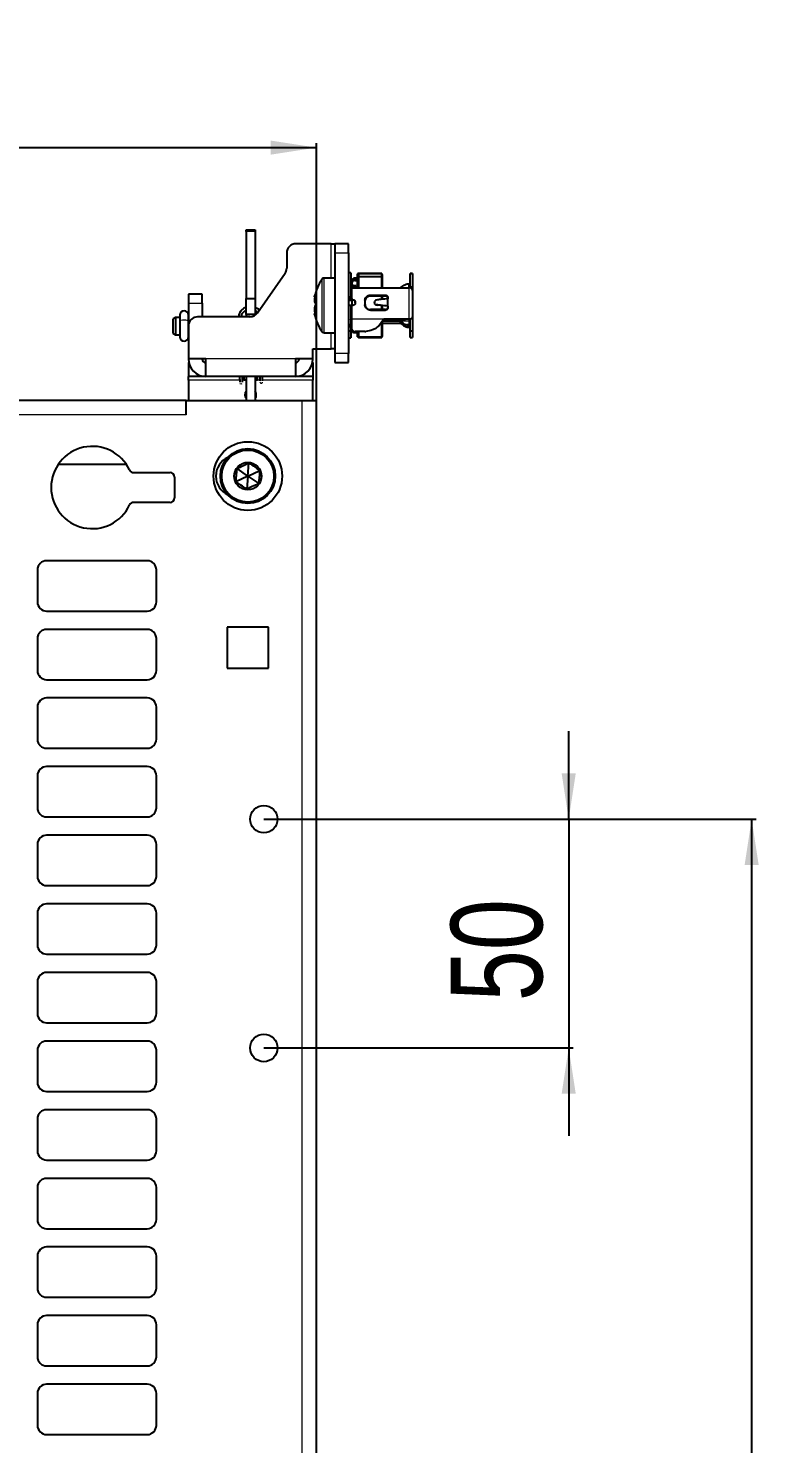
# Model space of a CAD drawing. Header units: millimetres. Extents: x -615 to 971, y 528 to 2003.
# Drawn here: x -87.1 to 72.6, y 1613.4 to 1922.8 of the extents above; entities that cross this region are included whole.
import ezdxf

# ---------------------------------------------------------------- set-up
doc = ezdxf.new("R2010")
doc.units = ezdxf.units.MM
doc.layers.add('FORMAT', color=7, linetype='Continuous')
doc.styles.add('SLDTEXTSTYLE0', font='TXT', dxfattribs={"width": 0.75})
doc.dimstyles.new('SLDDIMSTYLE0', dxfattribs={"dimtxt": 20, "dimasz": 10, "dimexe": 0, "dimexo": 0.0625, "dimgap": 5, "dimtad": 2, "dimdec": 1, "dimrnd": 1e-09, "dimzin": 12, "dimdsep": 46, "dimtxsty": 'SLDTEXTSTYLE0', "dimsah": 1, "dimcen": 0.09, "dimadec": 0, "dimazin": 3, "dimtfac": 1, "dimtofl": 0, "dimtmove": 0, "dimatfit": 3, "dimfxl": 0, "dimfrac": 2, "dimtolj": 1, "dimtzin": 12, "dimarcsym": 0})
doc.dimstyles.new('SLDDIMSTYLE1', dxfattribs={"dimtxt": 20, "dimasz": 10, "dimexe": 0, "dimexo": 0.0625, "dimgap": 5, "dimtad": 2, "dimdec": 1, "dimrnd": 1e-09, "dimzin": 12, "dimdsep": 46, "dimtxsty": 'SLDTEXTSTYLE0', "dimsah": 1, "dimcen": 0.09, "dimadec": 0, "dimazin": 3, "dimtfac": 1, "dimtmove": 0, "dimatfit": 0, "dimfxl": 0, "dimfrac": 2, "dimtolj": 1, "dimtzin": 12, "dimarcsym": 0})

# ---------------------------------------------------------------- blocks, each defined once
blk = doc.blocks.new('_D_1')
at = {"layer": 'FORMAT'}
for p, q in [((-510.06, 1841.41), (-510.06, 1897.7)), ((-510.06, 1896.7), (-24.06, 1896.7)), ((-24.06, 1841.41), (-24.06, 1897.7))]:
    blk.add_line(p, q, dxfattribs=at)
for points in [[(-510.06, 1896.7), (-500.06, 1895.16), (-500.06, 1898.24)], [(-24.06, 1896.7), (-34.06, 1898.24), (-34.06, 1895.16)]]:
    blk.add_solid(points, dxfattribs=at)
at = {"layer": 'FORMAT', "insert": (-289.22, 1922.48), "char_height": 20, "attachment_point": 1, "style": 'SLDTEXTSTYLE0'}
blk.add_mtext('486', dxfattribs=at)
blk = doc.blocks.new('_D_2')
at = {"layer": 'FORMAT'}
for p, q in [((-35.55, 1749.9), (72.09, 1749.9)), ((71.09, 1749.9), (71.09, 849.9)), ((-35.55, 849.9), (72.09, 849.9))]:
    blk.add_line(p, q, dxfattribs=at)
for points in [[(71.09, 1749.9), (69.55, 1739.9), (72.63, 1739.9)], [(71.09, 849.9), (72.63, 859.9), (69.55, 859.9)]]:
    blk.add_solid(points, dxfattribs=at)
at = {"layer": 'FORMAT', "insert": (45.31, 1277.73), "char_height": 20, "attachment_point": 1, "rotation": 90, "style": 'SLDTEXTSTYLE0'}
blk.add_mtext('900', dxfattribs=at)
blk = doc.blocks.new('_D_3')
at = {"layer": 'FORMAT'}
for p, q in [((31.09, 1749.9), (31.09, 1769.13)), ((-35.55, 1749.9), (32.09, 1749.9)), ((31.09, 1749.9), (31.09, 1699.9)), ((-35.55, 1699.9), (32.09, 1699.9)), ((31.09, 1699.9), (31.09, 1680.67))]:
    blk.add_line(p, q, dxfattribs=at)
for points in [[(31.09, 1749.9), (32.63, 1759.9), (29.55, 1759.9)], [(31.09, 1699.9), (29.55, 1689.9), (32.63, 1689.9)]]:
    blk.add_solid(points, dxfattribs=at)
at = {"layer": 'FORMAT', "insert": (5.31, 1710.12), "char_height": 20, "attachment_point": 1, "rotation": 90, "style": 'SLDTEXTSTYLE0'}
blk.add_mtext('50', dxfattribs=at)

msp = doc.modelspace()

# ---------------------------------------------------------------- linework, layer by layer
at = {"color": 7, "linetype": 'Continuous', "lineweight": 25}
for p, q in [((-39.46, 1878.7), (-37.46, 1878.7)), ((-39.46, 1878.33), (-39.46, 1878.7)), ((-39.46, 1878.33), (-39.46, 1863.7)), ((-37.46, 1878.7), (-37.46, 1878.33)), ((-37.46, 1878.33), (-37.46, 1863.7)), ((-20.86, 1875.7), (-28.56, 1875.7)), ((-20.86, 1875.7), (-20.06, 1875.7)), ((-20.06, 1875.7), (-20.06, 1873.7)), ((-17.06, 1875.7), (-20.06, 1875.7)), ((-17.06, 1873.7), (-17.06, 1875.7)), ((-30.56, 1873.7), (-30.56, 1870.33)), ((-20.06, 1873.7), (-20.06, 1851.7)), ((-17.06, 1873.7), (-17.06, 1851.7)), ((-30.92, 1869.18), (-36.96, 1860.55)), ((-16.56, 1869.3), (-17.06, 1869.3)), ((-16.56, 1869.3), (-16.56, 1864.06)), ((-14.86, 1869.2), (-15.06, 1869.09)), ((-15.06, 1868.47), (-15.06, 1869.09)), ((-9.77, 1869.2), (-14.86, 1869.2)), ((-14.86, 1869.2), (-14.86, 1868.54)), ((-14.86, 1869.2), (-9.77, 1869.2)), ((-9.66, 1869), (-9.77, 1869.2)), ((-9.77, 1868.54), (-9.77, 1869.2)), ((-9.66, 1869), (-9.66, 1868.42)), ((-3.06, 1869.2), (-3.56, 1869.2)), ((-3.56, 1869.2), (-3.06, 1869.2)), ((-3.56, 1866.27), (-3.56, 1869.2)), ((-3.56, 1869.2), (-3.56, 1869.2)), ((-3.06, 1869.2), (-3.06, 1866.27)), ((-3.06, 1869.2), (-3.06, 1869.2)), ((-20.06, 1868.2), (-22.38, 1868.2)), ((-16.56, 1866.14), (-16.32, 1866.06)), ((-16.36, 1867.33), (-16.36, 1867.64)), ((-16.36, 1867.02), (-16.36, 1867.33)), ((-16.36, 1867.02), (-16.36, 1866.64)), ((-16.36, 1866.06), (-5.76, 1866.06)), ((-15.06, 1866.35), (-16.26, 1866.35)), ((-16.26, 1866.05), (-16.26, 1866.35)), ((-15.06, 1868.15), (-15.61, 1868.15)), ((-15.06, 1867.92), (-15.61, 1867.92)), ((-15.61, 1867.62), (-15.06, 1867.62)), ((-14.86, 1868.54), (-15.06, 1868.47)), ((-15.06, 1866.06), (-15.06, 1868.47)), ((-14.86, 1868.54), (-14.86, 1866.06)), ((-14.86, 1868.54), (-9.77, 1868.54)), ((-9.77, 1866.06), (-9.77, 1868.54)), ((-9.66, 1868.42), (-9.77, 1868.54)), ((-9.66, 1868.42), (-9.66, 1866.06)), ((-9.66, 1866.15), (-9.58, 1866.06)), ((-5.76, 1866.06), (-3.76, 1866.06)), ((-4.26, 1866.94), (-3.76, 1866.94)), ((-3.56, 1866.27), (-3.06, 1866.27)), ((-3.56, 1866.04), (-3.56, 1866.27)), ((-3.06, 1866.27), (-3.06, 1865.5)), ((-49.06, 1864.7), (-52.06, 1864.7)), ((-52.06, 1864.7), (-52.06, 1862.7)), ((-52.06, 1862.7), (-52.06, 1857.7)), ((-49.06, 1862.7), (-49.06, 1864.7)), ((-49.06, 1862.7), (-49.06, 1859.7)), ((-39.46, 1863.7), (-37.46, 1863.7)), ((-39.46, 1860.2), (-39.46, 1863.7)), ((-37.46, 1863.7), (-37.46, 1860.2)), ((-17.06, 1864.06), (-16.56, 1864.06)), ((-16.56, 1863.53), (-16.56, 1864.06)), ((-16.11, 1863.47), (-16.36, 1863.47)), ((-16.11, 1863.34), (-16.36, 1863.34)), ((-16.26, 1862.18), (-16.26, 1863.34)), ((-15.56, 1862.93), (-15.56, 1862.77)), ((-13.46, 1863.32), (-13.46, 1862.37)), ((-12.26, 1864.46), (-8.96, 1864.46)), ((-8.96, 1864.22), (-12.26, 1864.22)), ((-11.39, 1862.79), (-11.39, 1862.83)), ((-9.77, 1863.57), (-9.77, 1864.22)), ((-9.66, 1864.22), (-9.66, 1863.62)), ((-8.46, 1864), (-8.46, 1863.64)), ((-8.46, 1862.05), (-8.46, 1863.64)), ((-3.06, 1865.5), (-3.06, 1859.69)), ((-54.91, 1859.6), (-55.41, 1859.31)), ((-53.96, 1859.6), (-54.91, 1859.6)), ((-54.91, 1859.6), (-54.91, 1855.8)), ((-53.96, 1860.07), (-53.96, 1858.7)), ((-52.06, 1858.7), (-52.06, 1860.07)), ((-52.06, 1859.6), (-52.06, 1859.6)), ((-38.6, 1859.7), (-50.06, 1859.7)), ((-41.03, 1859.8), (-41.03, 1859.7)), ((-40.43, 1859.7), (-40.43, 1859.8)), ((-37.46, 1860.2), (-39.46, 1860.2)), ((-39.46, 1860.2), (-39.46, 1859.7)), ((-37.46, 1860.2), (-37.46, 1860.06)), ((-24.45, 1860.34), (-24.48, 1860.34)), ((-17.06, 1862.23), (-16.56, 1862.23)), ((-16.56, 1862.23), (-16.56, 1857.9)), ((-16.11, 1862.22), (-16.36, 1862.22)), ((-8.96, 1861.28), (-12.26, 1861.28)), ((-12.26, 1861.17), (-8.96, 1861.17)), ((-11.06, 1862.34), (-10.82, 1862.28)), ((-10.73, 1862.27), (-10.82, 1862.29)), ((-9.77, 1861.28), (-9.77, 1862.2)), ((-9.66, 1862.21), (-9.66, 1861.25)), ((-8.46, 1862.05), (-8.46, 1861.66)), ((-3.08, 1859.58), (-3.06, 1859.58)), ((-3.06, 1859.69), (-3.06, 1859.58)), ((-3.06, 1859.58), (-3.06, 1856.65)), ((-55.41, 1856.09), (-55.41, 1859.31)), ((-53.96, 1858.7), (-53.96, 1855.37)), ((-52.06, 1855.37), (-52.06, 1858.7)), ((-52.06, 1857.7), (-52.06, 1850.5)), ((-16.56, 1857.9), (-17.06, 1857.9)), ((-16.56, 1856.58), (-17.06, 1856.58)), ((-16.56, 1858.71), (-16.36, 1858.74)), ((-16.56, 1857.9), (-16.56, 1856.58)), ((-16.56, 1856.58), (-16.56, 1855.1)), ((-16.53, 1859.2), (-16.36, 1859.2)), ((-16.36, 1857.07), (-16.36, 1859.26)), ((-16.36, 1856.76), (-16.36, 1857.07)), ((-13.46, 1856.48), (-15.61, 1856.48)), ((-15.06, 1855.42), (-15.06, 1856.48)), ((-14.86, 1856.48), (-14.86, 1855.32)), ((-10.51, 1857.67), (-9.36, 1859.26)), ((-9.98, 1858.41), (-9.77, 1858.41)), ((-9.77, 1858.41), (-9.77, 1858.69)), ((-9.77, 1858.41), (-9.66, 1858.55)), ((-9.77, 1855.32), (-9.77, 1858.41)), ((-9.66, 1858.85), (-9.66, 1858.55)), ((-5.76, 1858.74), (-9.66, 1858.74)), ((-9.66, 1858.55), (-9.66, 1855.49)), ((-9.66, 1858.34), (-5.76, 1858.34)), ((-9.66, 1858.25), (-9.58, 1858.34)), ((-9.4, 1859.2), (-4.56, 1859.2)), ((-9.36, 1859.26), (-3.76, 1859.26)), ((-5.76, 1858.74), (-5.76, 1858.34)), ((-4.56, 1859.2), (-4.5, 1859.26)), ((-4.56, 1859.2), (-4.56, 1859.26)), ((-4.26, 1857.95), (-4.26, 1857.46)), ((-3.76, 1857.95), (-4.26, 1857.95)), ((-4.26, 1857.46), (-3.76, 1857.46)), ((-3.76, 1857.95), (-3.76, 1858.2)), ((-3.76, 1857.46), (-3.76, 1857.95)), ((-3.56, 1856.65), (-3.56, 1859.28)), ((-3.56, 1856.65), (-3.06, 1856.65)), ((-3.56, 1855.2), (-3.56, 1856.65)), ((-3.06, 1856.65), (-3.06, 1855.2)), ((-55.41, 1856.09), (-54.91, 1855.8)), ((-54.91, 1855.8), (-53.96, 1855.8)), ((-52.06, 1855.8), (-52.06, 1855.8)), ((-22.38, 1856.2), (-20.06, 1856.2)), ((-17.06, 1855.1), (-16.56, 1855.1)), ((-15.06, 1856.25), (-15.61, 1856.25)), ((-15.06, 1855.42), (-14.86, 1855.32)), ((-15.06, 1855.32), (-15.06, 1855.42)), ((-15.06, 1855.32), (-14.86, 1855.2)), ((-14.86, 1855.32), (-9.77, 1855.32)), ((-14.86, 1855.32), (-14.86, 1855.2)), ((-14.86, 1855.2), (-9.77, 1855.2)), ((-14.86, 1855.2), (-9.77, 1855.2)), ((-9.77, 1855.32), (-9.66, 1855.49)), ((-9.77, 1855.2), (-9.66, 1855.4)), ((-9.77, 1855.2), (-9.77, 1855.32)), ((-9.66, 1855.49), (-9.66, 1855.4)), ((-3.56, 1855.2), (-3.06, 1855.2)), ((-3.56, 1855.2), (-3.06, 1855.2)), ((-3.56, 1855.2), (-3.56, 1855.2)), ((-3.06, 1855.2), (-3.06, 1855.2)), ((-48.26, 1850.5), (-52.06, 1850.5)), ((-48.26, 1846.7), (-48.26, 1850.5)), ((-24.86, 1850.5), (-28.66, 1850.5)), ((-28.66, 1850.5), (-28.66, 1846.7)), ((-24.86, 1852.7), (-20.86, 1852.7)), ((-24.86, 1850.5), (-24.86, 1852.7)), ((-20.06, 1852.7), (-20.86, 1852.7)), ((-20.06, 1851.7), (-20.06, 1849.7)), ((-17.06, 1849.7), (-17.06, 1851.7)), ((-52.06, 1849.7), (-52.06, 1846.7)), ((-52.06, 1849.7), (-51.97, 1849.7)), ((-24.94, 1849.7), (-24.86, 1849.7)), ((-24.86, 1849.7), (-24.86, 1846.7)), ((-20.06, 1849.7), (-17.06, 1849.7)), ((-48.26, 1846.7), (-52.06, 1846.7)), ((-52.06, 1845.9), (-52.06, 1846.7)), ((-52.06, 1845.9), (-52.06, 1841.4)), ((-39.96, 1846.7), (-48.26, 1846.7)), ((-40.85, 1846.7), (-40.83, 1845.44)), ((-40.23, 1845.44), (-40.25, 1846.7)), ((-36.96, 1846.7), (-39.96, 1846.7)), ((-39.96, 1846.7), (-39.96, 1845.9)), ((-39.46, 1845.9), (-39.96, 1845.9)), ((-39.46, 1846.7), (-39.46, 1841.4)), ((-37.46, 1846.7), (-37.46, 1841.4)), ((-36.96, 1845.9), (-37.46, 1845.9)), ((-28.66, 1846.7), (-36.96, 1846.7)), ((-36.96, 1845.9), (-36.96, 1846.7)), ((-36.45, 1846.7), (-36.44, 1845.73)), ((-35.84, 1845.74), (-35.85, 1846.7)), ((-24.86, 1846.7), (-28.66, 1846.7)), ((-24.86, 1846.7), (-24.86, 1845.9)), ((-24.86, 1841.4), (-24.86, 1845.9)), ((-52.56, 1841.41), (-481.56, 1841.41)), ((-52.56, 1841.41), (-52.56, 1841.4)), ((-52.56, 1841.4), (-27.16, 1841.4)), ((-52.56, 1838.31), (-52.56, 1841.4)), ((-27.16, 1841.4), (-24.06, 1841.4)), ((-24.06, 758.4), (-24.06, 1841.4)), ((-65.57, 1827.41), (-80.54, 1827.41)), ((-64.01, 1825.66), (-56.06, 1825.66)), ((-39.06, 1824.9), (-41.42, 1826.56)), ((-39.06, 1824.9), (-38.81, 1827.78)), ((-39.06, 1824.9), (-36.44, 1826.12)), ((-55.06, 1824.66), (-55.06, 1820.16)), ((-39.06, 1824.9), (-41.67, 1823.68)), ((-39.06, 1824.9), (-39.31, 1822.03)), ((-39.06, 1824.9), (-36.69, 1823.25)), ((-56.06, 1819.16), (-64.01, 1819.16)), ((-85.06, 1804.4), (-85.06, 1797.4)), ((-61.06, 1806.4), (-83.06, 1806.4)), ((-59.06, 1797.4), (-59.06, 1804.4)), ((-83.06, 1795.4), (-61.06, 1795.4)), ((-61.06, 1791.4), (-83.06, 1791.4)), ((-34.56, 1791.9), (-43.56, 1791.9)), ((-43.56, 1791.9), (-43.56, 1782.9)), ((-34.56, 1782.9), (-34.56, 1791.9)), ((-85.06, 1789.4), (-85.06, 1782.4)), ((-59.06, 1782.4), (-59.06, 1789.4)), ((-43.56, 1782.9), (-34.56, 1782.9)), ((-83.06, 1780.4), (-61.06, 1780.4)), ((-61.06, 1776.4), (-83.06, 1776.4)), ((-85.06, 1774.4), (-85.06, 1767.4)), ((-59.06, 1767.4), (-59.06, 1774.4)), ((-83.06, 1765.4), (-61.06, 1765.4)), ((-61.06, 1761.4), (-83.06, 1761.4)), ((-85.06, 1759.4), (-85.06, 1752.4)), ((-59.06, 1752.4), (-59.06, 1759.4)), ((-83.06, 1750.4), (-61.06, 1750.4)), ((-61.06, 1746.4), (-83.06, 1746.4)), ((-85.06, 1744.4), (-85.06, 1737.4)), ((-59.06, 1737.4), (-59.06, 1744.4)), ((-83.06, 1735.4), (-61.06, 1735.4)), ((-61.06, 1731.4), (-83.06, 1731.4)), ((-85.06, 1729.4), (-85.06, 1722.4)), ((-59.06, 1722.4), (-59.06, 1729.4)), ((-83.06, 1720.4), (-61.06, 1720.4)), ((-85.06, 1714.4), (-85.06, 1707.4)), ((-61.06, 1716.4), (-83.06, 1716.4)), ((-59.06, 1707.4), (-59.06, 1714.4)), ((-83.06, 1705.4), (-61.06, 1705.4)), ((-85.06, 1699.4), (-85.06, 1692.4)), ((-61.06, 1701.4), (-83.06, 1701.4)), ((-59.06, 1692.4), (-59.06, 1699.4)), ((-83.06, 1690.4), (-61.06, 1690.4)), ((-61.06, 1686.4), (-83.06, 1686.4)), ((-85.06, 1684.4), (-85.06, 1677.4)), ((-59.06, 1677.4), (-59.06, 1684.4)), ((-83.06, 1675.4), (-61.06, 1675.4)), ((-61.06, 1671.4), (-83.06, 1671.4)), ((-85.06, 1669.4), (-85.06, 1662.4)), ((-59.06, 1662.4), (-59.06, 1669.4)), ((-83.06, 1660.4), (-61.06, 1660.4)), ((-61.06, 1656.4), (-83.06, 1656.4)), ((-85.06, 1654.4), (-85.06, 1647.4)), ((-59.06, 1647.4), (-59.06, 1654.4)), ((-83.06, 1645.4), (-61.06, 1645.4)), ((-61.06, 1641.4), (-83.06, 1641.4)), ((-85.06, 1639.4), (-85.06, 1632.4)), ((-59.06, 1632.4), (-59.06, 1639.4)), ((-83.06, 1630.4), (-61.06, 1630.4)), ((-85.06, 1624.4), (-85.06, 1617.4)), ((-61.06, 1626.4), (-83.06, 1626.4)), ((-59.06, 1617.4), (-59.06, 1624.4)), ((-83.06, 1615.4), (-61.06, 1615.4))]:
    msp.add_line(p, q, dxfattribs=at)
at = {"color": 8, "linetype": 'Continuous', "lineweight": 18}
for p, q in [((-37.46, 1878.33), (-39.46, 1878.33)), ((-20.86, 1868.2), (-20.86, 1875.7)), ((-20.06, 1873.7), (-17.06, 1873.7)), ((-22.82, 1856.43), (-22.82, 1867.97)), ((-22.38, 1856.2), (-22.38, 1868.2)), ((-16.36, 1866.06), (-16.36, 1863.47)), ((-15.61, 1868.15), (-15.61, 1867.92)), ((-15.61, 1867.92), (-15.61, 1867.62)), ((-3.76, 1859.26), (-3.76, 1866.06)), ((-52.06, 1862.7), (-49.06, 1862.7)), ((-16.11, 1863.34), (-16.11, 1863.47)), ((-12.26, 1864.46), (-12.26, 1864.22)), ((-8.96, 1864.22), (-8.96, 1864.46)), ((-16.36, 1862.22), (-16.36, 1859.26)), ((-12.26, 1861.28), (-12.26, 1861.17)), ((-8.96, 1861.17), (-8.96, 1861.28)), ((-16.36, 1859.26), (-9.36, 1859.26)), ((-3.76, 1858.74), (-5.76, 1858.74)), ((-3.76, 1858.74), (-3.76, 1859.26)), ((-20.86, 1852.7), (-20.86, 1856.2)), ((-28.66, 1850.5), (-48.26, 1850.5)), ((-17.06, 1851.7), (-20.06, 1851.7)), ((-40.84, 1845.9), (-52.06, 1845.9)), ((-39.96, 1845.9), (-40.24, 1845.9)), ((-36.44, 1845.9), (-36.96, 1845.9)), ((-24.86, 1845.9), (-35.84, 1845.9)), ((-27.16, 758.4), (-27.16, 1841.4)), ((-52.56, 1838.31), (-481.56, 1838.31))]:
    msp.add_line(p, q, dxfattribs=at)
at = {"color": 8, "linetype": 'Continuous', "lineweight": 18, "flags": 128}
for points in [[(-15.53, 1866.35), (-15.52, 1866.46), (-15.52, 1866.55), (-15.52, 1866.55), (-15.52, 1866.55)], [(-40.43, 1859.8), (-40.45, 1859.74), (-40.48, 1859.7)], [(-53.96, 1858.7), (-53.89, 1858.85), (-53.68, 1858.98), (-53.38, 1859.06), (-53.01, 1859.09)], [(-53.01, 1859.09), (-52.65, 1859.06), (-52.34, 1858.98), (-52.13, 1858.85), (-52.06, 1858.7)], [(-36.43, 1845.4), (-36.43, 1845.4), (-36.4, 1845.33), (-36.34, 1845.27), (-36.24, 1845.24), (-36.12, 1845.23), (-36.01, 1845.25), (-35.91, 1845.29), (-35.85, 1845.35), (-35.83, 1845.41)]]:
    msp.add_lwpolyline(points, dxfattribs=at)
at = {"color": 7, "linetype": 'Continuous', "lineweight": 25, "flags": 128}
for points in [[(-3.76, 1859.26), (-3.62, 1859.27), (-3.49, 1859.29), (-3.37, 1859.33), (-3.26, 1859.39), (-3.18, 1859.45), (-3.11, 1859.52), (-3.07, 1859.6), (-3.06, 1859.69)], [(-16.56, 1859.14), (-16.55, 1859.17), (-16.54, 1859.19), (-16.52, 1859.21), (-16.5, 1859.23), (-16.47, 1859.24), (-16.43, 1859.25), (-16.4, 1859.26), (-16.36, 1859.26)], [(-3.76, 1858.34), (-3.62, 1858.35), (-3.56, 1858.37)], [(-40.47, 1846.7), (-40.54, 1846.69), (-40.64, 1846.7)], [(-39.46, 1843.4), (-39.61, 1843.13), (-39.71, 1842.65)], [(-39.71, 1842.65), (-39.61, 1842.17), (-39.46, 1841.9)]]:
    msp.add_lwpolyline(points, dxfattribs=at)
at = {"color": 7, "linetype": 'Continuous', "lineweight": 25}
for centre, radius in [((-39.06, 1824.9), 7.5), ((-39.06, 1824.9), 6), ((-39.06, 1824.9), 5.7), ((-39.06, 1824.9), 3), ((-35.56, 1749.9), 3), ((-35.56, 1699.9), 3)]:
    msp.add_circle(centre, radius, dxfattribs=at)
for centre, radius, start, end in [((-28.56, 1873.7), 2, 90, 180), ((-32.56, 1870.33), 2, 325.008, 0), ((-14.66, 1862.2), 10, 144.7485, 169.0158), ((-22.38, 1867.66), 0.54, 90, 144.7485), ((-16.38, 1866.24), 0.183, 187.2366, 275.7518), ((-15.71, 1867.49), 0.665, 81.0438, 166.5514), ((-15.68, 1867.24), 0.687, 84.2482, 172.7634), ((-15.68, 1866.94), 0.687, 84.2482, 172.7634), ((-3.69, 1865.42), 0.641, 7.2366, 95.7518), ((-16.52, 1864.15), 0.821, 229.1472, 281.4476), ((-16.4, 1863.7), 0.235, 229.1472, 281.4476), ((-53.01, 1860.07), 0.95, 0, 180), ((-50.06, 1857.7), 2, 90, 180), ((-38.6, 1861.7), 2, 270, 325.008), ((-14.66, 1862.2), 10, 190.9122, 215.2515), ((-16.41, 1875.73), 13.51, 269.3637, 270.2121), ((-22.38, 1856.74), 0.54, 215.2515, 270), ((-15.68, 1857.16), 0.687, 187.2366, 275.7518), ((-15.71, 1856.91), 0.665, 193.4486, 278.9562), ((-13.46, 1857.41), 0.932, 269.97, 282.0278), ((-3.74, 1858.92), 0.183, 264.2482, 352.7634), ((-53.01, 1855.37), 0.95, 180, 0), ((-48.26, 1850.5), 3.8, 180, 270), ((-48.26, 1850.5), 0.8, 180, 270), ((-28.66, 1850.5), 0.8, 270, 0), ((-28.66, 1850.5), 3.8, 270, 0), ((-38.46, 1842.65), 1.25, 323.1301, 36.8699), ((-73.06, 1822.41), 9, 25.1507, 334.8493), ((-41.56, 1824.9), 4.5, 114.975, 245.025), ((-64.01, 1826.66), 1, 205.1507, 270), ((-56.06, 1824.66), 1, 0, 90), ((-64.01, 1818.16), 1, 90, 154.8493), ((-56.06, 1820.16), 1, 270, 0), ((-83.06, 1804.4), 2, 90, 180), ((-61.06, 1804.4), 2, 0, 90), ((-83.06, 1797.4), 2, 180, 270), ((-61.06, 1797.4), 2, 270, 0), ((-83.06, 1789.4), 2, 90, 180), ((-61.06, 1789.4), 2, 0, 90), ((-83.06, 1782.4), 2, 180, 270), ((-61.06, 1782.4), 2, 270, 0), ((-83.06, 1774.4), 2, 90, 180), ((-61.06, 1774.4), 2, 0, 90), ((-83.06, 1767.4), 2, 180, 270), ((-61.06, 1767.4), 2, 270, 0), ((-83.06, 1759.4), 2, 90, 180), ((-61.06, 1759.4), 2, 0, 90), ((-83.06, 1752.4), 2, 180, 270), ((-61.06, 1752.4), 2, 270, 0), ((-83.06, 1744.4), 2, 90, 180), ((-61.06, 1744.4), 2, 0, 90), ((-83.06, 1737.4), 2, 180, 270), ((-61.06, 1737.4), 2, 270, 0), ((-83.06, 1729.4), 2, 90, 180), ((-61.06, 1729.4), 2, 0, 90), ((-83.06, 1722.4), 2, 180, 270), ((-61.06, 1722.4), 2, 270, 0), ((-83.06, 1714.4), 2, 90, 180), ((-61.06, 1714.4), 2, 0, 90), ((-83.06, 1707.4), 2, 180, 270), ((-61.06, 1707.4), 2, 270, 0), ((-83.06, 1699.4), 2, 90, 180), ((-61.06, 1699.4), 2, 0, 90), ((-83.06, 1692.4), 2, 180, 270), ((-61.06, 1692.4), 2, 270, 0), ((-83.06, 1684.4), 2, 90, 180), ((-61.06, 1684.4), 2, 0, 90), ((-83.06, 1677.4), 2, 180, 270), ((-61.06, 1677.4), 2, 270, 0), ((-83.06, 1669.4), 2, 90, 180), ((-61.06, 1669.4), 2, 0, 90), ((-83.06, 1662.4), 2, 180, 270), ((-61.06, 1662.4), 2, 270, 0), ((-83.06, 1654.4), 2, 90, 180), ((-61.06, 1654.4), 2, 0, 90), ((-83.06, 1647.4), 2, 180, 270), ((-61.06, 1647.4), 2, 270, 0), ((-83.06, 1639.4), 2, 90, 180), ((-61.06, 1639.4), 2, 0, 90), ((-83.06, 1632.4), 2, 180, 270), ((-61.06, 1632.4), 2, 270, 0), ((-83.06, 1624.4), 2, 90, 180), ((-61.06, 1624.4), 2, 0, 90), ((-83.06, 1617.4), 2, 180, 270), ((-61.06, 1617.4), 2, 270, 0)]:
    msp.add_arc(centre, radius, start, end, dxfattribs=at)
at = {"color": 8, "linetype": 'Continuous', "lineweight": 18}
for centre, radius, start, end in [((-40.9, 1859.8), 0.131, 182.8019, 231.2595), ((-40.53, 1845.48), 0.404, 231.9427, 309.5849)]:
    msp.add_arc(centre, radius, start, end, dxfattribs=at)
at = {"color": 7, "linetype": 'Continuous', "lineweight": 25}
for points, knots in [([(-16.56, 1867.01), (-16.56, 1866.99), (-16.56, 1866.95), (-16.54, 1866.9), (-16.5, 1866.85), (-16.43, 1866.84), (-16.38, 1866.83), (-16.36, 1866.83)], [0, 0, 0, 0, 0.1953532, 0.3776399, 0.5390508, 0.7822387, 1, 1, 1, 1]), ([(-16.56, 1866.82), (-16.56, 1866.8), (-16.56, 1866.76), (-16.54, 1866.71), (-16.5, 1866.66), (-16.42, 1866.65), (-16.26, 1866.63), (-15.95, 1866.59), (-15.68, 1866.57), (-15.52, 1866.55)], [0, 0, 0, 0, 0.052051, 0.100621, 0.143629, 0.208426, 0.277664, 0.558659, 1, 1, 1, 1]), ([(-15.52, 1866.55), (-15.49, 1866.55), (-15.44, 1866.54), (-15.39, 1866.52), (-15.36, 1866.49), (-15.36, 1866.47), (-15.36, 1866.46)], [0, 0, 0, 0, 0.266331, 0.548449, 0.829136, 1, 1, 1, 1]), ([(-15.36, 1866.46), (-15.36, 1866.43), (-15.36, 1866.4), (-15.36, 1866.36), (-15.36, 1866.35)], [0, 0, 0, 0, 0.7867343, 1, 1, 1, 1]), ([(-5.76, 1866.06), (-5.48, 1866.27), (-4.98, 1866.65), (-4.48, 1866.85), (-4.26, 1866.94)], [0, 0, 0, 0, 0.559911, 1, 1, 1, 1]), ([(-3.76, 1866.06), (-3.76, 1866.27), (-3.76, 1866.65), (-3.76, 1866.85), (-3.76, 1866.94)], [0, 0, 0, 0, 0.559866, 1, 1, 1, 1]), ([(-24.48, 1864.06), (-24.48, 1864.06), (-24.49, 1864.04), (-24.46, 1864.18), (-24.39, 1864.45), (-24.3, 1864.67), (-24.27, 1864.73), (-24.26, 1864.75), (-24.26, 1864.74), (-24.26, 1864.73), (-24.26, 1864.7), (-24.28, 1864.62), (-24.36, 1864.27), (-24.45, 1863.82), (-24.49, 1863.32), (-24.47, 1862.95), (-24.4, 1862.77), (-24.32, 1862.64), (-24.3, 1862.59), (-24.28, 1862.54), (-24.27, 1862.51), (-24.26, 1862.47), (-24.26, 1862.45), (-24.26, 1862.44)], [0, 0, 0, 0, 0.01095, 0.084261, 0.251384, 0.301143, 0.326111, 0.336174, 0.341648, 0.347168, 0.3534, 0.364584, 0.407267, 0.575793, 0.655414, 0.736053, 0.89255, 0.931183, 0.955749, 0.971918, 0.988179, 0.994671, 1, 1, 1, 1]), ([(-16.11, 1863.47), (-16.05, 1863.47), (-15.92, 1863.46), (-15.76, 1863.36), (-15.63, 1863.23), (-15.57, 1863.08), (-15.56, 1862.98), (-15.56, 1862.93)], [0, 0, 0, 0, 0.214393, 0.428789, 0.643061, 0.856854, 1, 1, 1, 1]), ([(-15.56, 1862.8), (-15.56, 1862.86), (-15.58, 1862.99), (-15.67, 1863.15), (-15.81, 1863.27), (-15.96, 1863.33), (-16.07, 1863.34), (-16.11, 1863.34)], [0, 0, 0, 0, 0.2142108, 0.4284707, 0.641842, 0.8556018, 1, 1, 1, 1]), ([(-15.56, 1862.77), (-15.56, 1862.71), (-15.58, 1862.58), (-15.67, 1862.42), (-15.81, 1862.3), (-15.96, 1862.23), (-16.07, 1862.22), (-16.11, 1862.22)], [0, 0, 0, 0, 0.214305, 0.42865, 0.642279, 0.856223, 1, 1, 1, 1]), ([(-13.46, 1863.32), (-13.45, 1863.45), (-13.42, 1863.71), (-13.22, 1864.05), (-12.92, 1864.3), (-12.58, 1864.44), (-12.36, 1864.45), (-12.26, 1864.46)], [0, 0, 0, 0, 0.212833, 0.42585, 0.635542, 0.846587, 1, 1, 1, 1]), ([(-12.26, 1864.22), (-12.39, 1864.21), (-12.66, 1864.19), (-13.02, 1864), (-13.29, 1863.72), (-13.44, 1863.4), (-13.45, 1863.18), (-13.46, 1863.08)], [0, 0, 0, 0, 0.212875, 0.425767, 0.637937, 0.847353, 1, 1, 1, 1]), ([(-13.46, 1862.48), (-13.45, 1862.35), (-13.42, 1862.08), (-13.22, 1861.72), (-12.93, 1861.45), (-12.59, 1861.3), (-12.36, 1861.28), (-12.26, 1861.28)], [0, 0, 0, 0, 0.212376, 0.424979, 0.633479, 0.843609, 1, 1, 1, 1]), ([(-10.98, 1863.35), (-11.03, 1863.34), (-11.13, 1863.31), (-11.25, 1863.21), (-11.34, 1863.07), (-11.38, 1862.93), (-11.38, 1862.85), (-11.39, 1862.83)], [0, 0, 0, 0, 0.225867, 0.451734, 0.677598, 0.903479, 1, 1, 1, 1]), ([(-11.39, 1862.79), (-11.38, 1862.73), (-11.37, 1862.62), (-11.3, 1862.48), (-11.18, 1862.38), (-11.07, 1862.33), (-11, 1862.33), (-10.98, 1862.33)], [0, 0, 0, 0, 0.225883, 0.451767, 0.67765, 0.903524, 1, 1, 1, 1]), ([(-8.46, 1863.64), (-8.96, 1863.62), (-9.63, 1863.6), (-10.52, 1863.45), (-10.83, 1863.39), (-10.98, 1863.35)], [0, 0, 0, 0, 0.587693, 0.790818, 1, 1, 1, 1]), ([(-8.96, 1864.46), (-8.9, 1864.45), (-8.79, 1864.44), (-8.64, 1864.36), (-8.53, 1864.25), (-8.47, 1864.12), (-8.46, 1864.04), (-8.46, 1864)], [0, 0, 0, 0, 0.214445, 0.428893, 0.643239, 0.857188, 1, 1, 1, 1]), ([(-8.46, 1863.77), (-8.46, 1863.82), (-8.47, 1863.92), (-8.56, 1864.06), (-8.69, 1864.16), (-8.83, 1864.22), (-8.92, 1864.22), (-8.96, 1864.22)], [0, 0, 0, 0, 0.214295, 0.42863, 0.64223, 0.856153, 1, 1, 1, 1]), ([(-39.46, 1861.76), (-39.48, 1861.75), (-39.8, 1861.69), (-40.31, 1861.33), (-40.84, 1860.73), (-41.02, 1860.17), (-41.03, 1859.87), (-41.03, 1859.8)], [0, 0, 0, 0, 0.027258, 0.332367, 0.638027, 0.91803, 1, 1, 1, 1]), ([(-40.43, 1859.8), (-40.42, 1859.9), (-40.41, 1860.18), (-40.17, 1860.61), (-39.81, 1860.97), (-39.53, 1861.07), (-39.46, 1861.1)], [0, 0, 0, 0, 0.181412, 0.557801, 0.886774, 1, 1, 1, 1]), ([(-36.55, 1861.14), (-36.69, 1861.29), (-36.93, 1861.55), (-37.3, 1861.67), (-37.46, 1861.72)], [0, 0, 0, 0, 0.568541, 1, 1, 1, 1]), ([(-37.46, 1861.08), (-37.33, 1861.02), (-37.09, 1860.9), (-36.97, 1860.71), (-36.91, 1860.63)], [0, 0, 0, 0, 0.543333, 1, 1, 1, 1]), ([(-24.26, 1862.44), (-24.26, 1862.43), (-24.26, 1862.41), (-24.27, 1862.36), (-24.31, 1862.23), (-24.39, 1862.05), (-24.46, 1861.78), (-24.49, 1861.46), (-24.47, 1860.98), (-24.39, 1860.53), (-24.31, 1860.16), (-24.28, 1860.02), (-24.26, 1859.95), (-24.26, 1859.92), (-24.26, 1859.9), (-24.26, 1859.89), (-24.27, 1859.89), (-24.33, 1859.98), (-24.42, 1860.19), (-24.49, 1860.38), (-24.48, 1860.32), (-24.48, 1860.31)], [0, 0, 0, 0, 0.0054597, 0.0131385, 0.0344163, 0.1295244, 0.2426794, 0.3143422, 0.3865903, 0.5441005, 0.5958647, 0.6218034, 0.6348442, 0.6404741, 0.6461621, 0.6510469, 0.6596535, 0.6863064, 0.8107482, 0.9362883, 1, 1, 1, 1]), ([(-12.26, 1861.17), (-12.39, 1861.18), (-12.66, 1861.21), (-13.02, 1861.41), (-13.29, 1861.71), (-13.44, 1862.05), (-13.45, 1862.28), (-13.46, 1862.37)], [0, 0, 0, 0, 0.213238, 0.42649, 0.63916, 0.849598, 1, 1, 1, 1]), ([(-8.46, 1862.05), (-8.96, 1862.1), (-9.63, 1862.16), (-10.52, 1862.31), (-10.83, 1862.32), (-10.98, 1862.33)], [0, 0, 0, 0, 0.587693, 0.790818, 1, 1, 1, 1]), ([(-9.66, 1862.19), (-9.7, 1862.19), (-9.9, 1862.21), (-10.29, 1862.27), (-10.59, 1862.27), (-10.73, 1862.27)], [0, 0, 0, 0, 0.099559, 0.54474, 1, 1, 1, 1]), ([(-8.96, 1861.28), (-8.9, 1861.28), (-8.79, 1861.29), (-8.64, 1861.38), (-8.53, 1861.5), (-8.47, 1861.64), (-8.46, 1861.73), (-8.46, 1861.77)], [0, 0, 0, 0, 0.214385, 0.428772, 0.643033, 0.856802, 1, 1, 1, 1]), ([(-8.46, 1861.66), (-8.46, 1861.61), (-8.47, 1861.5), (-8.56, 1861.35), (-8.69, 1861.24), (-8.83, 1861.18), (-8.92, 1861.17), (-8.96, 1861.17)], [0, 0, 0, 0, 0.214373, 0.428779, 0.642592, 0.856666, 1, 1, 1, 1]), ([(-16.56, 1858.09), (-16.56, 1858.11), (-16.56, 1858.14), (-16.54, 1858.19), (-16.5, 1858.24), (-16.43, 1858.24), (-16.38, 1858.24), (-16.36, 1858.24)], [0, 0, 0, 0, 0.195302, 0.377541, 0.538909, 0.761383, 1, 1, 1, 1]), ([(-16.56, 1857.58), (-16.56, 1857.6), (-16.56, 1857.64), (-16.54, 1857.69), (-16.5, 1857.74), (-16.43, 1857.75), (-16.38, 1857.76), (-16.36, 1857.76)], [0, 0, 0, 0, 0.195353, 0.37764, 0.539051, 0.782239, 1, 1, 1, 1]), ([(-16.56, 1857.39), (-16.56, 1857.41), (-16.56, 1857.45), (-16.54, 1857.5), (-16.5, 1857.56), (-16.43, 1857.56), (-16.38, 1857.57), (-16.36, 1857.57)], [0, 0, 0, 0, 0.195353, 0.37764, 0.539051, 0.782239, 1, 1, 1, 1]), ([(-10.51, 1857.67), (-10.68, 1857.5), (-11.03, 1857.15), (-12.02, 1856.77), (-12.78, 1856.6), (-13.26, 1856.5)], [0, 0, 0, 0, 0.254027, 0.526591, 1, 1, 1, 1]), ([(-5.76, 1858.74), (-5.48, 1858.54), (-4.98, 1858.2), (-4.48, 1858.03), (-4.26, 1857.95)], [0, 0, 0, 0, 0.559868, 1, 1, 1, 1]), ([(-5.76, 1858.34), (-5.48, 1858.13), (-4.98, 1857.75), (-4.48, 1857.55), (-4.26, 1857.46)], [0, 0, 0, 0, 0.559911, 1, 1, 1, 1]), ([(-3.76, 1858.74), (-3.76, 1858.54), (-3.76, 1858.2), (-3.76, 1858.03), (-3.76, 1857.95)], [0, 0, 0, 0, 0.559785, 1, 1, 1, 1]), ([(-41.67, 1823.68), (-41.65, 1824), (-41.58, 1824.8), (-41.49, 1825.79), (-41.44, 1826.41), (-41.42, 1826.56)], [0, 0, 0, 0, 0.341758, 0.840485, 1, 1, 1, 1]), ([(-41.42, 1826.56), (-40.96, 1826.77), (-40.08, 1827.18), (-39.21, 1827.59), (-38.81, 1827.78)], [0, 0, 0, 0, 0.534686, 1, 1, 1, 1]), ([(-38.81, 1827.78), (-38.38, 1827.48), (-37.59, 1826.93), (-36.81, 1826.38), (-36.44, 1826.12)], [0, 0, 0, 0, 0.534686, 1, 1, 1, 1]), ([(-36.44, 1826.12), (-36.46, 1825.97), (-36.51, 1825.36), (-36.6, 1824.36), (-36.67, 1823.57), (-36.69, 1823.25)], [0, 0, 0, 0, 0.159515, 0.658242, 1, 1, 1, 1]), ([(-39.31, 1822.03), (-39.73, 1822.32), (-40.52, 1822.87), (-41.31, 1823.42), (-41.67, 1823.68)], [0, 0, 0, 0, 0.534686, 1, 1, 1, 1]), ([(-36.69, 1823.25), (-37.16, 1823.03), (-38.03, 1822.62), (-38.9, 1822.21), (-39.31, 1822.03)], [0, 0, 0, 0, 0.5346859, 1, 1, 1, 1])]:
    msp.add_open_spline(points, degree=3, knots=knots, dxfattribs=at)
at = {"color": 8, "linetype": 'Continuous', "lineweight": 18}
msp.add_open_spline([(-10.98, 1862.33), (-10.94, 1862.32), (-10.87, 1862.3), (-10.79, 1862.28), (-10.75, 1862.27), (-10.73, 1862.27)], degree=3, knots=[0, 0, 0, 0, 0.502362, 0.815418, 1, 1, 1, 1], dxfattribs=at)

# ---------------------------------------------------------------- dimensions: what is measured, and where the dimension line sits
at = {"layer": 'FORMAT'}
for base, p1, p2, angle, dimstyle, picture, middle in [((-24.06, 1896.7), (-510.06, 1841.4), (-24.06, 1841.4), 0, 'SLDDIMSTYLE0', '_D_1', (-267.06, 1896.7)), ((31.09, 1699.9), (-35.56, 1749.9), (-35.56, 1699.9), 90, 'SLDDIMSTYLE1', '_D_3', (31.09, 1724.9)), ((71.09, 849.9), (-35.56, 1749.9), (-35.56, 849.9), 90, 'SLDDIMSTYLE0', '_D_2', (71.09, 1299.9))]:
    dim = msp.add_linear_dim(base=base, p1=p1, p2=p2, angle=angle, dimstyle=dimstyle, dxfattribs=at)
    dim.commit()
    dim.dimension.update_dxf_attribs({"geometry": picture, "text_midpoint": middle, "dimtype": 160})

doc.saveas('drawing.dxf')
